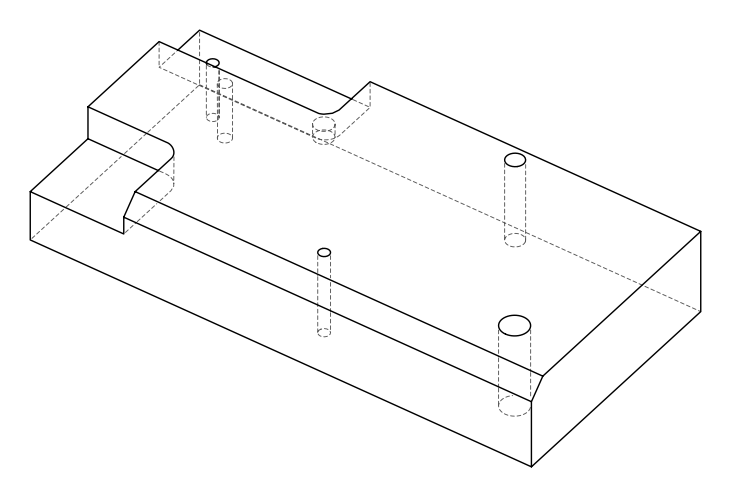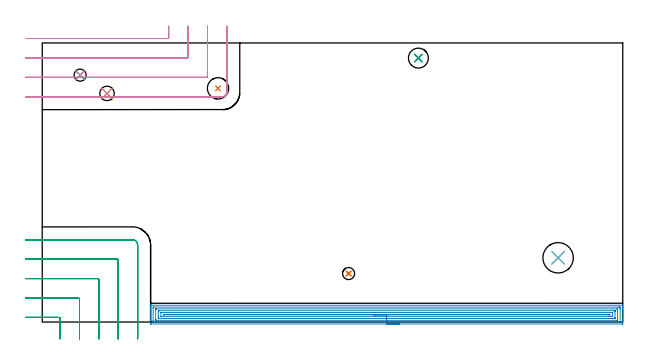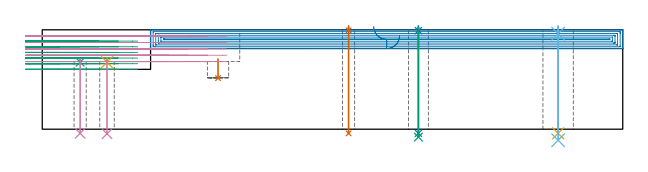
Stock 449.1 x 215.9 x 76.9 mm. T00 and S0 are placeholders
(PLAN: 16 operations, 9 tool changes, 35.4 min)
(1 INDEXABLE_INSERT_DRILL_BLIND_HOLE_FROM_SOLID | STEP1POCKET | NXT0302_004 | 0.07 min | 7938 mm3)
(2 AREA_MILL | FG_CHAMFER_SURFACE | UGT0205_001 | 17.72 min | 39147 mm3)
(3 MILL_CORNER_NOTCH_RECTANGULAR | CORNER_NOTCH_RECTANGULAR | UGT0201_094 | Follow Part, ap 5, ae 75% | 8.06 min | 186716 mm3)
(4 MILL_CORNER_NOTCH_RECTANGULAR_1 | CORNER_NOTCH_RECTANGULAR_1 | UGT0201_094 | Follow Part, ap 5, ae 75% | 7.18 min | 187780 mm3)
(5 SPOT_DRILL | STEP1HOLE | NXT0321_9005460120000 | 0.03 min | 9 mm3)
(6 SPOT_DRILL_1 | STEP1HOLE_1 | NXT0321_9005460120000 | 0.05 min | 190 mm3)
(7 SPOT_DRILL_2 | STEP1HOLE_2 | NXT0321_9005460120000 | 0.03 min | 14 mm3)
(8 SPOT_DRILL_3 | STEP1HOLE_3 | NXT0321_9005460120000 | 0.03 min | 7 mm3)
(9 SPOT_DRILL_4 | STEP1HOLE_4 | NXT0321_9005460120000 | 0.03 min | 21 mm3)
(10 DRILL_THROUGH_HOLE_INTO_CENTER | STEP1HOLE | NXT0301_083 | 0.24 min | 5137 mm3)
(11 DRILL_THROUGH_HOLE_INTO_CENTER_1 | STEP1HOLE_1 | NXT0301_065 | 0.33 min | 5176 mm3)
(12 DRILL_TO_ENLARGE_THROUGH_HOLE | STEP1HOLE_1 | UGT0301_056 | 0.35 min | 27939 mm3)
(13 DRILL_THROUGH_HOLE_INTO_CENTER_2 | STEP1HOLE_2 | NXT0301_065 | 0.33 min | 5315 mm3)
(14 DRILL_THROUGH_HOLE_INTO_CENTER_3 | STEP1HOLE_3 | NXT0301_065 | 0.33 min | 5302 mm3)
(15 DRILL_TO_ENLARGE_THROUGH_HOLE_1 | STEP1HOLE_3 | UGT0301_284 | 0.34 min | 8981 mm3)
(16 DRILL_THROUGH_HOLE_INTO_CENTER_4 | STEP1HOLE_4 | NXT0301_065 | 0.24 min | 3605 mm3)
(TOOL NXT0302_004 | Index. Insert Drill 16.5mm [880-D1650L20-05] | D16.5 PA176 FL83 Z2)
(TOOL UGT0205_001 | Chamfer Mill 20 x 3 x 45 deg. | D20 FL50 Z2)
(TOOL UGT0201_094 | End mill 20 mm | D20 FL38 Z4)
(TOOL NXT0321_9005460120000 | NC Spot Drill, 142deg, 12mm, Carbide, Uncoated | D12 PA142 FL30 Z2)
(TOOL NXT0301_083 | Carbide Drill 11.2mm [860.1-1120-056A1-MM 2214] | D11.2 PA140 FL72 Z2)
(TOOL NXT0301_065 | Carbide Drill 9.4mm [860.1-0940-075A1-MM 2214] | D9.4 PA140 FL98 Z2)
(TOOL UGT0301_056 | Twist Drill 23.5 mm | D23.5 PA118 FL155 Z2)
(TOOL UGT0301_284 | Twist Drill 15.4 mm | D15.4 PA118 FL120 Z2)
(OP 1 INDEXABLE_INSERT_DRILL_BLIND_HOLE_FROM_SOLID)
G17 G21 G94 G90
T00 M6
G54
G17 G0 G90 X136. Y180.8 S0 M3
G43 Z86.9 H1
G94 G81 G98 Z39.5 F250. R54.3
G80
M5
M2
(OP 2 AREA_MILL)
G17 G21 G94 G90
T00 M6
G54
G17 G0 G90 X276.45 Y-1.5 S1061 M3
G43 Z86.9 H0
Z72.4
G94 G1 X276.412 Z71.528 F250.
X276.298 Z70.664
X276.109 Z69.812
X275.847 Z68.98
X275.513 Z68.174
X275.11 Z67.4
X274.642 Z66.664
X274.11 Z65.972
X273.521 Z65.329
X272.878 Z64.74
X272.186 Z64.208
X271.45 Z63.74
X270.676 Z63.337
X269.87 Z63.003
X269.038 Z62.741
X268.187 Z62.552
X267.322 Z62.438
X266.45 Z62.4
X84.404
X84.084 Y-1.497 Z62.402
X83.81 Y-1.492 Z62.406
X83.8 Y-1.214 Z62.684
Y9.756 Z73.65
Y10.33 Z74.227
Y10.646 Z74.542
Y11.221 Z75.117
Y11.536 Z75.431
Y12.167 Z76.067
Y12.593 Z76.493
X83.807 Y12.956 Z76.848
X83.81 Y12.997 Z76.888
X83.958 Y13. Z76.9
X448.942
X449.09 Y12.997 Z76.888
X449.093 Y12.956 Z76.848
X449.1 Y12.593 Z76.492
Y12.168 Z76.067
Y11.536 Z75.431
Y10.33 Z74.227
Y9.756 Z73.65
Y-0.639 Z63.258
X449.098 Y-0.926 Z62.971
X449.093 Y-1.492 Z62.406
X449.064 Y-1.494 Z62.404
X448.496 Y-1.5 Z62.4
X266.45
Y-0.086 Z63.814
X87.082
X86.235 Y-0.082 Z63.818
X86.189 Y-0.079 Z63.821
X85.81 Y-0.036 Z63.864
X85.803 Y0.349 Z64.249
X85.801 Y0.854 Z64.754
X85.8 Y1.242 Z65.142
X85.801 Y11.033 Z74.933
X85.808 Y11.536 Z75.436
X85.81 Y11.578 Z75.478
X86.14 Y11.586 Z75.486
X445.818
X446.665 Y11.582 Z75.482
X446.711 Y11.579 Z75.479
X447.09 Y11.536 Z75.436
X447.097 Y11.151 Z75.051
X447.099 Y10.646 Z74.546
X447.1 Y10.258 Z74.158
X447.099 Y0.467 Z64.367
X447.092 Y-0.036 Z63.864
X447.09 Y-0.078 Z63.822
X446.76 Y-0.086 Z63.814
X266.45
Y1.328 Z65.228
X88.39 Y1.329 Z65.229
X87.974 Y1.331 Z65.231
X87.836 Y1.334 Z65.234
X87.819 Y1.335 Z65.235
X87.81 Y1.363 Z65.263
X87.805 Y1.455 Z65.355
X87.802 Y1.571 Z65.471
X87.8 Y1.744 Z65.644
Y1.918 Z65.818
X87.801 Y9.929 Z73.829
X87.805 Y10.103 Z74.003
X87.809 Y10.151 Z74.051
X87.813 Y10.166 Z74.066
X87.819 Y10.167 Z74.067
X87.87 Y10.17 Z74.07
X87.974 Y10.171 Z74.071
X88.45
X444.51
X444.926 Y10.169 Z74.069
X445.064 Y10.166 Z74.066
X445.081 Y10.165 Z74.065
X445.09 Y10.136 Z74.036
X445.095 Y10.045 Z73.945
X445.098 Y9.929 Z73.829
X445.1 Y9.756 Z73.656
Y9.582 Z73.482
Y1.571 Z65.471
X445.096 Y1.397 Z65.297
X445.091 Y1.349 Z65.249
X445.087 Y1.334 Z65.234
X445.081 Y1.333 Z65.233
X445.03 Y1.33 Z65.23
X444.926 Y1.329 Z65.229
X444.45 Y1.328 Z65.228
X266.45
Y2.743 Z66.643
X90.542
X89.853 Y2.748 Z66.648
X89.819 Y2.749 Z66.649
X89.81 Y2.783 Z66.683
X89.805 Y2.883 Z66.783
X89.802 Y3.083 Z66.983
X89.8 Y4.415 Z68.315
Y7.975 Z71.875
X89.802 Y8.4 Z72.3
X89.806 Y8.612 Z72.512
X89.81 Y8.717 Z72.617
X89.823 Y8.751 Z72.651
X89.872 Y8.753 Z72.653
X90.651 Y8.757 Z72.657
X90.76
X442.358
X443.047 Y8.752 Z72.652
X443.081 Y8.751 Z72.651
X443.09 Y8.717 Z72.617
X443.095 Y8.617 Z72.517
X443.098 Y8.417 Z72.317
X443.1 Y8.017 Z71.917
Y3.525 Z67.425
X443.098 Y3.1 Z67.
X443.094 Y2.888 Z66.788
X443.09 Y2.783 Z66.683
X443.077 Y2.749 Z66.649
X443.028 Y2.747 Z66.647
X442.249 Y2.743 Z66.643
X442.14
X266.45
Y4.157 Z68.057
X91.802
X91.8 Y4.158 Z68.058
Y7.085 Z70.985
X91.802 Y7.244 Z71.144
X91.806 Y7.322 Z71.222
X91.809 Y7.336 Z71.236
X91.846 Y7.339 Z71.239
X91.919 Y7.342 Z71.242
X92.178 Y7.343 Z71.243
X441.098
X441.1 Y7.341 Z71.241
Y4.415 Z68.315
X441.098 Y4.256 Z68.156
X441.094 Y4.178 Z68.078
X441.091 Y4.164 Z68.064
X441.054 Y4.16 Z68.06
X440.981 Y4.158 Z68.058
X440.723 Y4.157 Z68.057
X266.45
Y5.571 Z69.471
X94.221
X93.952 Y5.573 Z69.473
X93.855 Y5.576 Z69.476
X93.813 Y5.578 Z69.478
X93.81 Y5.601 Z69.501
X93.803 Y5.721 Z69.621
X93.807 Y5.87 Z69.77
X93.81 Y5.914 Z69.814
X93.863 Y5.922 Z69.822
X94.221 Y5.926 Z69.826
X94.488 Y5.928 Z69.828
X438.679
X438.948 Y5.927 Z69.827
X439.045 Y5.924 Z69.824
X439.087 Y5.922 Z69.822
X439.09 Y5.899 Z69.799
X439.091 Y5.784 Z69.684
X439.067 Y5.578 Z69.478
X438.846 Y5.574 Z69.474
X438.679 Y5.572 Z69.472
X438.412 Y5.571 Z69.471
X438.146
X266.45
X265.578 Z69.509
X264.714 Z69.623
X263.862 Z69.812
X263.03 Z70.074
X262.224 Z70.408
X261.45 Z70.811
X260.714 Z71.28
X260.022 Z71.811
X259.379 Z72.4
X258.79 Z73.043
X258.258 Z73.735
X257.79 Z74.471
X257.387 Z75.245
X257.053 Z76.051
X256.791 Z76.883
X256.602 Z77.735
X256.488 Z78.6
X256.45 Z79.471
G0 Z86.9
M5
M2
(OP 3 MILL_CORNER_NOTCH_RECTANGULAR)
G17 G21 G94 G90
T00 M6
G54
G17 G0 G90 X13.8 Y-13. S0 M3
G43 Z86.9 H0
Z72.528
G94 G1 Y-10. F250.
Y2.606 F500.
G3 X12.806 Y3.6 R1.
G1 X-10.
X-13. F250.
G0 Z86.9
X28.8 Y-13.
Z72.528
G1 Y-10.
Y17.605 F500.
G3 X27.805 Y18.6 R1.
G1 X-10.
X-13. F250.
G0 Z86.9
X43.8 Y-13.
Z72.528
G1 Y-10.
Y32.605 F500.
G3 X42.805 Y33.6 R1.
G1 X-10.
X-13. F250.
G0 Z86.9
X58.8 Y-13.
Z72.528
G1 Y-10.
Y47.605 F500.
G3 X57.805 Y48.6 R1.
G1 X-10.
X-13. F250.
G0 Z86.9
X73.8 Y-13.
Z72.528
G1 Y-10.
Y59.6 F500.
G3 X69.8 Y63.6 R4.
G1 X-10.
X-13. F250.
G0 Z86.9
X13.8 Y-13.
Z68.157
G1 Y-10.
Y2.606 F500.
G3 X12.806 Y3.6 R1.
G1 X-10.
X-13. F250.
G0 Z86.9
X28.8 Y-13.
Z68.157
G1 Y-10.
Y17.605 F500.
G3 X27.805 Y18.6 R1.
G1 X-10.
X-13. F250.
G0 Z86.9
X43.8 Y-13.
Z68.157
G1 Y-10.
Y32.605 F500.
G3 X42.805 Y33.6 R1.
G1 X-10.
X-13. F250.
G0 Z86.9
X58.8 Y-13.
Z68.157
G1 Y-10.
Y47.605 F500.
G3 X57.805 Y48.6 R1.
G1 X-10.
X-13. F250.
G0 Z86.9
X73.8 Y-13.
Z68.157
G1 Y-10.
Y59.6 F500.
G3 X69.8 Y63.6 R4.
G1 X-10.
X-13. F250.
G0 Z86.9
X13.8 Y-13.
Z63.786
G1 Y-10.
Y2.606 F500.
G3 X12.806 Y3.6 R1.
G1 X-10.
X-13. F250.
G0 Z86.9
X28.8 Y-13.
Z63.786
G1 Y-10.
Y17.605 F500.
G3 X27.805 Y18.6 R1.
G1 X-10.
X-13. F250.
G0 Z86.9
X43.8 Y-13.
Z63.786
G1 Y-10.
Y32.605 F500.
G3 X42.805 Y33.6 R1.
G1 X-10.
X-13. F250.
G0 Z86.9
X58.8 Y-13.
Z63.786
G1 Y-10.
Y47.605 F500.
G3 X57.805 Y48.6 R1.
G1 X-10.
X-13. F250.
G0 Z86.9
X73.8 Y-13.
Z63.786
G1 Y-10.
Y59.6 F500.
G3 X69.8 Y63.6 R4.
G1 X-10.
X-13. F250.
G0 Z86.9
X13.8 Y-13.
Z59.414
G1 Y-10.
Y2.606 F500.
G3 X12.806 Y3.6 R1.
G1 X-10.
X-13. F250.
G0 Z86.9
X28.8 Y-13.
Z59.414
G1 Y-10.
Y17.605 F500.
G3 X27.805 Y18.6 R1.
G1 X-10.
X-13. F250.
G0 Z86.9
X43.8 Y-13.
Z59.414
G1 Y-10.
Y32.605 F500.
G3 X42.805 Y33.6 R1.
G1 X-10.
X-13. F250.
G0 Z86.9
X58.8 Y-13.
Z59.414
G1 Y-10.
Y47.605 F500.
G3 X57.805 Y48.6 R1.
G1 X-10.
X-13. F250.
G0 Z86.9
X73.8 Y-13.
Z59.414
G1 Y-10.
Y59.6 F500.
G3 X69.8 Y63.6 R4.
G1 X-10.
X-13. F250.
G0 Z86.9
X13.8 Y-13.
Z55.043
G1 Y-10.
Y2.606 F500.
G3 X12.806 Y3.6 R1.
G1 X-10.
X-13. F250.
G0 Z86.9
X28.8 Y-13.
Z55.043
G1 Y-10.
Y17.605 F500.
G3 X27.805 Y18.6 R1.
G1 X-10.
X-13. F250.
G0 Z86.9
X43.8 Y-13.
Z55.043
G1 Y-10.
Y32.605 F500.
G3 X42.805 Y33.6 R1.
G1 X-10.
X-13. F250.
G0 Z86.9
X58.8 Y-13.
Z55.043
G1 Y-10.
Y47.605 F500.
G3 X57.805 Y48.6 R1.
G1 X-10.
X-13. F250.
G0 Z86.9
X73.8 Y-13.
Z55.043
G1 Y-10.
Y59.6 F500.
G3 X69.8 Y63.6 R4.
G1 X-10.
X-13. F250.
G0 Z86.9
X13.8 Y-13.
Z50.671
G1 Y-10.
Y2.606 F500.
G3 X12.806 Y3.6 R1.
G1 X-10.
X-13. F250.
G0 Z86.9
X28.8 Y-13.
Z50.671
G1 Y-10.
Y17.605 F500.
G3 X27.805 Y18.6 R1.
G1 X-10.
X-13. F250.
G0 Z86.9
X43.8 Y-13.
Z50.671
G1 Y-10.
Y32.605 F500.
G3 X42.805 Y33.6 R1.
G1 X-10.
X-13. F250.
G0 Z86.9
X58.8 Y-13.
Z50.671
G1 Y-10.
Y47.605 F500.
G3 X57.805 Y48.6 R1.
G1 X-10.
X-13. F250.
G0 Z86.9
X73.8 Y-13.
Z50.671
G1 Y-10.
Y59.6 F500.
G3 X69.8 Y63.6 R4.
G1 X-10.
X-13. F250.
G0 Z86.9
X13.8 Y-13.
Z46.3
G1 Y-10.
Y2.606 F500.
G3 X12.806 Y3.6 R1.
G1 X-10.
X-13. F250.
G0 Z86.9
X28.8 Y-13.
Z46.3
G1 Y-10.
Y17.605 F500.
G3 X27.805 Y18.6 R1.
G1 X-10.
X-13. F250.
G0 Z86.9
X43.8 Y-13.
Z46.3
G1 Y-10.
Y32.605 F500.
G3 X42.805 Y33.6 R1.
G1 X-10.
X-13. F250.
G0 Z86.9
X58.8 Y-13.
Z46.3
G1 Y-10.
Y47.605 F500.
G3 X57.805 Y48.6 R1.
G1 X-10.
X-13. F250.
G0 Z86.9
X73.8 Y-13.
Z46.3
G1 Y-10.
Y59.6 F500.
G3 X69.8 Y63.6 R4.
G1 X-10.
X-13. F250.
G0 Z86.9
M5
M2
(OP 4 MILL_CORNER_NOTCH_RECTANGULAR_1)
G17 G21 G94 G90
T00 M6
G54
G17 G0 G90 X-12.404 Y219.3 S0 M3
G43 Z86.9 H0
Z71.98
G94 G1 X-9.404 F250.
X96.806 F500.
G3 X97.8 Y220.294 R1.
G1 Y225.9
Y228.9 F250.
G0 Z86.9
X-13. Y204.3
Z71.98
G1 X-10.
X111.805 F500.
G3 X112.8 Y205.295 R1.
G1 Y225.9
Y228.9 F250.
G0 Z86.9
X-13. Y189.3
Z71.98
G1 X-10.
X126.805 F500.
G3 X127.8 Y190.295 R1.
G1 Y225.9
Y228.9 F250.
G0 Z86.9
X-13. Y174.3
Z71.98
G1 X-10.
X139.5 F500.
G3 X142.8 Y177.6 R3.3
G1 Y225.9
Y228.9 F250.
G0 Z86.9
X-12.404 Y219.3
Z67.06
G1 X-9.404
X96.806 F500.
G3 X97.8 Y220.294 R1.
G1 Y225.9
Y228.9 F250.
G0 Z86.9
X-13. Y204.3
Z67.06
G1 X-10.
X111.805 F500.
G3 X112.8 Y205.295 R1.
G1 Y225.9
Y228.9 F250.
G0 Z86.9
X-13. Y189.3
Z67.06
G1 X-10.
X126.805 F500.
G3 X127.8 Y190.295 R1.
G1 Y225.9
Y228.9 F250.
G0 Z86.9
X-13. Y174.3
Z67.06
G1 X-10.
X139.5 F500.
G3 X142.8 Y177.6 R3.3
G1 Y225.9
Y228.9 F250.
G0 Z86.9
X-12.404 Y219.3
Z62.14
G1 X-9.404
X96.806 F500.
G3 X97.8 Y220.294 R1.
G1 Y225.9
Y228.9 F250.
G0 Z86.9
X-13. Y204.3
Z62.14
G1 X-10.
X111.805 F500.
G3 X112.8 Y205.295 R1.
G1 Y225.9
Y228.9 F250.
G0 Z86.9
X-13. Y189.3
Z62.14
G1 X-10.
X126.805 F500.
G3 X127.8 Y190.295 R1.
G1 Y225.9
Y228.9 F250.
G0 Z86.9
X-13. Y174.3
Z62.14
G1 X-10.
X139.5 F500.
G3 X142.8 Y177.6 R3.3
G1 Y225.9
Y228.9 F250.
G0 Z86.9
X-12.404 Y219.3
Z57.22
G1 X-9.404
X96.806 F500.
G3 X97.8 Y220.294 R1.
G1 Y225.9
Y228.9 F250.
G0 Z86.9
X-13. Y204.3
Z57.22
G1 X-10.
X111.805 F500.
G3 X112.8 Y205.295 R1.
G1 Y225.9
Y228.9 F250.
G0 Z86.9
X-13. Y189.3
Z57.22
G1 X-10.
X126.805 F500.
G3 X127.8 Y190.295 R1.
G1 Y225.9
Y228.9 F250.
G0 Z86.9
X-13. Y174.3
Z57.22
G1 X-10.
X139.5 F500.
G3 X142.8 Y177.6 R3.3
G1 Y225.9
Y228.9 F250.
G0 Z86.9
X-12.404 Y219.3
Z52.3
G1 X-9.404
X96.806 F500.
G3 X97.8 Y220.294 R1.
G1 Y225.9
Y228.9 F250.
G0 Z86.9
X-13. Y204.3
Z52.3
G1 X-10.
X111.805 F500.
G3 X112.8 Y205.295 R1.
G1 Y225.9
Y228.9 F250.
G0 Z86.9
X-13. Y189.3
Z52.3
G1 X-10.
X126.805 F500.
G3 X127.8 Y190.295 R1.
G1 Y225.9
Y228.9 F250.
G0 Z86.9
X-13. Y174.3
Z52.3
G1 X-10.
X139.5 F500.
G3 X142.8 Y177.6 R3.3
G1 Y225.9
Y228.9 F250.
G0 Z86.9
M5
M2
(OP 5 SPOT_DRILL)
G17 G21 G94 G90
T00 M6
G54
G17 G0 G90 X50.1 Y176.9 S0 M3
G43 Z86.9 H0
G94 G81 G98 Z51.818 F250. R55.3
G80
M5
M2
(OP 6 SPOT_DRILL_1)
G17 G21 G94 G90
T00 M6
G54
G17 G0 G90 X399.1 Y49.7 S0 M3
G43 Z86.9 H0
G94 G81 G98 Z73.9 F250. R79.9
G80
M5
M2
(OP 7 SPOT_DRILL_2)
G17 G21 G94 G90
T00 M6
G54
G17 G0 G90 X237. Y37.5 S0 M3
G43 Z86.9 H0
G94 G81 G98 Z76.487 F250. R79.9
G80
M5
M2
(OP 8 SPOT_DRILL_3)
G17 G21 G94 G90
T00 M6
G54
G17 G0 G90 X291. Y204.2 S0 M3
G43 Z86.9 H0
G94 G81 G98 Z76.237 F250. R79.9
G80
M5
M2
(OP 9 SPOT_DRILL_4)
G17 G21 G94 G90
T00 M6
G54
G17 G0 G90 X29.3 Y191. S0 M3
G43 Z86.9 H0
G94 G81 G98 Z51.891 F250. R55.3
G80
M5
M2
(OP 10 DRILL_THROUGH_HOLE_INTO_CENTER)
G17 G21 G94 G90
T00 M6
G54
G17 G0 G90 X50.1 Y176.9 S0 M3
G43 Z86.9 H1
G94 G73 G98 Z-3.538 F250. Q11.168 R54.3
G80
M5
M2
(OP 11 DRILL_THROUGH_HOLE_INTO_CENTER_1)
G17 G21 G94 G90
T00 M6
G54
G17 G0 G90 X399.1 Y49.7 S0 M3
G43 Z86.9 H1
G94 G73 G98 Z-3.211 F250. Q8.901 R78.9
G80
M5
M2
(OP 12 DRILL_TO_ENLARGE_THROUGH_HOLE)
G17 G21 G94 G90
T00 M6
G54
G17 G0 G90 X399.1 Y49.7 S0 M3
G43 Z86.9 H0
G94 G73 G98 Z-8.56 F250. Q21.365 R78.9
G80
M5
M2
(OP 13 DRILL_THROUGH_HOLE_INTO_CENTER_2)
G17 G21 G94 G90
T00 M6
G54
G17 G0 G90 X237. Y37.5 S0 M3
G43 Z86.9 H1
G94 G73 G98 Z-3.211 F250. Q8.901 R78.9
G80
M5
M2
(OP 14 DRILL_THROUGH_HOLE_INTO_CENTER_3)
G17 G21 G94 G90
T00 M6
G54
G17 G0 G90 X291. Y204.2 S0 M3
G43 Z86.9 H1
G94 G73 G98 Z-3.211 F250. Q8.901 R78.9
G80
M5
M2
(OP 15 DRILL_TO_ENLARGE_THROUGH_HOLE_1)
G17 G21 G94 G90
T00 M6
G54
G17 G0 G90 X291. Y204.2 S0 M3
G43 Z86.9 H0
G94 G73 G98 Z-6.127 F250. Q13.838 R78.9
G80
M5
M2
(OP 16 DRILL_THROUGH_HOLE_INTO_CENTER_4)
G17 G21 G94 G90
T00 M6
G54
G17 G0 G90 X29.3 Y191. S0 M3
G43 Z86.9 H1
G94 G73 G98 Z-3.211 F250. Q9.252 R54.3
G80
M5
M2
